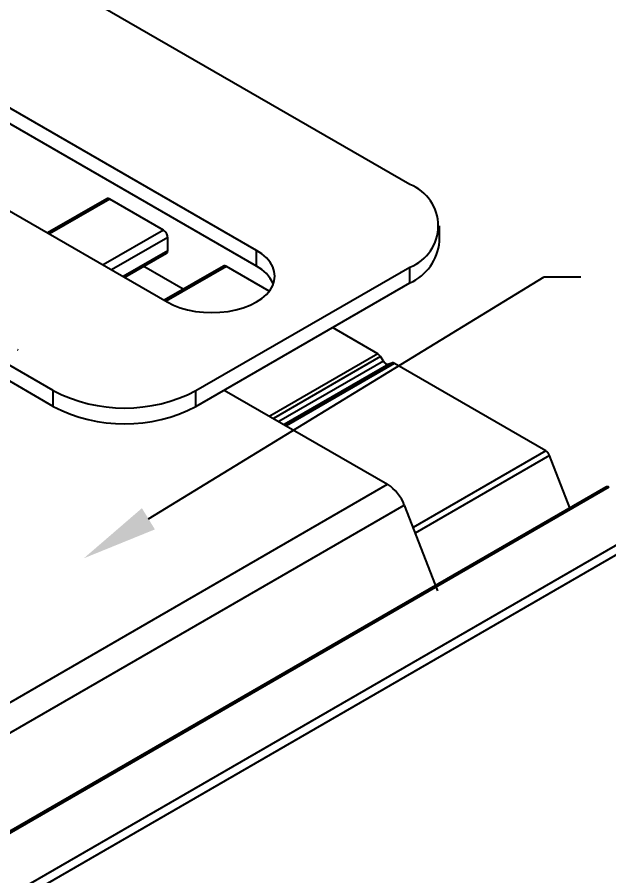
# Model space of a CAD drawing. Extents: x -0.54 to 6.36, y -7.35 to 0.
# Drawn here: x 2.52 to 3.986, y -4.712 to -2.585 of the extents above; entities that cross this region are included whole.
import ezdxf
from ezdxf import colors
from ezdxf.entities.mleader import LeaderData, LeaderLine
from ezdxf.math import Vec2, Vec3

# ---------------------------------------------------------------- set-up
doc = ezdxf.new("R2010")
doc.units = 0
doc.header["$LTSCALE"] = 0.5
doc.header["$MEASUREMENT"] = 0
for name, color, linetype in [('End Cap', 92, 'CONTINUOUS'), ('FAB DWG', 221, 'CONTINUOUS'), ('Housing', 150, 'CONTINUOUS'), ('Mounting', 4, 'CONTINUOUS')]:
    doc.layers.add(name, color=color, linetype=linetype)
doc.styles.add('LSAD_Standard', font='arial.ttf')

msp = doc.modelspace()

# ---------------------------------------------------------------- linework, layer by layer
at = {"layer": 'End Cap', "linetype": 'Continuous', "transparency": 16777216}
msp.add_arc((3.4653, -3.209), 0.00905, 300.3583, 311.8409, dxfattribs=at)
at = {"layer": 'Housing', "linetype": 'Continuous', "transparency": 16777216}
for p, q in [((2.7419, -3.0346), (2.5955, -3.119)), ((2.7494, -3.0353), (2.5999, -3.1216)), ((2.8823, -3.1121), (2.7329, -3.1984)), ((2.893, -3.1304), (2.7541, -3.2106)), ((2.893, -3.1631), (2.7824, -3.2269)), ((2.8898, -3.17), (2.7867, -3.2295)), ((3.8299, -3.6591), (3.5008, -3.8491)), ((3.8391, -3.6705), (3.5061, -3.8627)), ((3.9785, -3.7485), (1.9877, -4.898)), ((3.986, -3.7492), (1.9952, -4.8986)), ((4.119, -3.826), (2.1282, -4.9754)), ((4.1295, -3.8444), (2.1389, -4.9936))]:
    msp.add_line(p, q, dxfattribs=at)
at = {"layer": 'Housing', "transparency": 16777216}
for p, q in [((2.8823, -3.1121), (2.7494, -3.0353)), ((2.893, -3.1631), (2.893, -3.1304)), ((2.9315, -3.2588), (2.8337, -3.2024)), ((3.031, -3.2014), (2.8846, -3.2859)), ((3.0385, -3.2022), (2.889, -3.2885)), ((3.1443, -3.2633), (3.0385, -3.2022)), ((3.4135, -3.4187), (3.301, -3.3537)), ((3.4135, -3.4187), (3.1457, -3.5732)), ((3.4203, -3.4255), (3.155, -3.5786)), ((3.4274, -3.4364), (3.168, -3.5861)), ((3.441, -3.4443), (3.1817, -3.594)), ((3.4481, -3.4415), (3.1828, -3.5946)), ((3.4549, -3.4426), (3.1871, -3.5972)), ((3.4274, -3.4364), (3.4203, -3.4255)), ((3.4481, -3.4415), (3.441, -3.4443)), ((3.8299, -3.6591), (3.4549, -3.4426)), ((3.8893, -3.7999), (3.8391, -3.6705))]:
    msp.add_line(p, q, dxfattribs=at)
for centre, radius, start, end in [((2.8679, -3.1326), 0.0253, 21.1865, 38.8138), ((3.0341, -3.2084), 0.00758, 54.5342, 114.156), ((3.4024, -3.4365), 0.021, 31.8162, 58.3216), ((3.4396, -3.431), 0.0134, 203.9932, 276.0122), ((3.4504, -3.4492), 0.00802, 55.5987, 106.5586), ((3.8175, -3.6784), 0.023, 20.2267, 57.3624), ((3.9816, -3.7554), 0.00754, 54.3837, 114.3065)]:
    msp.add_arc(centre, radius, start, end, dxfattribs=at)
for points, knots in [([(2.7494, -3.0353), (2.7488, -3.0349), (2.7474, -3.0343), (2.7454, -3.0338), (2.7435, -3.0339), (2.7424, -3.0343), (2.7419, -3.0346)], [0, 0, 0, 0, 0.288115, 0.54822, 0.782232, 1, 1, 1, 1]), ([(2.8876, -3.1168), (2.8873, -3.1163), (2.8857, -3.1145), (2.8839, -3.1129), (2.8823, -3.1121)], [0, 0, 0, 0, 0.266923, 1, 1, 1, 1]), ([(2.893, -3.1304), (2.893, -3.1299), (2.8928, -3.1275), (2.8922, -3.1252), (2.8915, -3.1235)], [0, 0, 0, 0, 0.231066, 1, 1, 1, 1]), ([(2.8898, -3.17), (2.8903, -3.1697), (2.8913, -3.1689), (2.8922, -3.1673), (2.8928, -3.1653), (2.893, -3.1638), (2.893, -3.1631)], [0, 0, 0, 0, 0.217767, 0.451778, 0.711884, 1, 1, 1, 1])]:
    msp.add_open_spline(points, degree=3, knots=knots, dxfattribs=at)
at = {"layer": 'Mounting', "linetype": 'Continuous', "lineweight": 25, "transparency": 16777216}
for p, q in [((3.4933, -2.9995), (2.5381, -2.4481)), ((3.1126, -3.1625), (2.2729, -2.6777)), ((3.1126, -3.2015), (2.2729, -2.7167)), ((2.052, -2.8053), (2.8916, -3.29)), ((2.6094, -3.5098), (1.4844, -2.8603)), ((2.6094, -3.5488), (1.4844, -2.8994)), ((3.5665, -3.1406), (3.5665, -3.1016)), ((3.1126, -3.2015), (3.1126, -3.1625)), ((2.963, -3.5098), (3.4933, -3.2036)), ((3.4933, -3.2427), (3.4933, -3.2036)), ((2.963, -3.5488), (3.4933, -3.2427)), ((2.5211, -3.408), (2.5226, -3.4088)), ((3.0332, -3.5083), (3.4377, -3.7418)), ((2.6094, -3.5488), (2.6094, -3.5098)), ((2.963, -3.5488), (2.963, -3.5098)), ((2.0235, -4.5582), (3.4377, -3.7418)), ((2.065, -4.6099), (3.4792, -3.7935)), ((3.4792, -3.7935), (3.5614, -4.0053))]:
    msp.add_line(p, q, dxfattribs=at)
at = {"layer": 'Mounting', "linetype": 'Continuous', "lineweight": 25, "transparency": 16777216, "flags": 128}
msp.add_lwpolyline([(2.8916, -3.29), (2.907, -3.2978), (2.924, -3.3044), (2.9423, -3.3096), (2.9617, -3.3134), (2.9817, -3.3157), (3.0021, -3.3164), (3.0225, -3.3157), (3.0426, -3.3134), (3.0619, -3.3096), (3.0803, -3.3044), (3.0972, -3.2978), (3.1126, -3.29), (3.1261, -3.2812), (3.1374, -3.2713), (3.1465, -3.2608), (3.1531, -3.2496), (3.157, -3.238), (3.1584, -3.2262), (3.157, -3.2145), (3.1531, -3.2029), (3.1465, -3.1917), (3.1374, -3.1811), (3.1261, -3.1713), (3.1126, -3.1625)], dxfattribs=at)
at = {"layer": 'Mounting', "linetype": 'Continuous', "lineweight": 25, "transparency": 16777216}
for centre, radius, start, end in [((3.4539, -3.1016), 0.1094, 291.1173, 68.8827), ((3.4427, -3.1291), 0.1244, 294.0092, 354.6707), ((3.071, -3.2832), 0.0917, 24.08, 62.9968), ((2.7862, -3.1698), 0.3832, 242.5284, 297.4716), ((2.7862, -3.2088), 0.3832, 242.5284, 297.4716), ((3.3816, -3.8294), 0.1041, 20.2271, 57.362)]:
    msp.add_arc(centre, radius, start, end, dxfattribs=at)

# ---------------------------------------------------------------- leaders
at = {"layer": 'FAB DWG', "ltscale": 0.5, "transparency": 16777216}
ml = msp.add_multileader_mtext('Standard', dxfattribs=at)
ml.set_content('\\A1;BK01221', color=256, style='LSAD_Standard')
ml.set_leader_properties()
ml.build(insert=Vec2(0, 0))
ml.multileader.update_dxf_attribs({"text_left_attachment_type": 2, "dogleg_length": 0.36, "arrow_head_size": 0.1875})
ctx = ml.context
ctx.base_point, ctx.char_height, ctx.arrow_head_size, ctx.landing_gap_size, ctx.plane_origin = Vec3(3.9167, -3.2279), 0.1875, 0.1875, 0.09, Vec3(4.6237, 13.523)
ctx.left_attachment = 2
notes = []
notes.append((ctx, [(1, (1, 1, 0), (3.8256, -3.2279), (1, 0), 0.0912, [(0, [(2.6852, -3.925)], 0, [])])]))
ctx.mtext.insert, ctx.mtext.width, ctx.mtext.defined_height, ctx.mtext.flow_direction = Vec3(4.0067, -3.1322), 2.351815, 0.6491, 5
for ctx, leaders in notes:
    for number, flags, end, landing, length, lines in leaders:
        leader = LeaderData()
        leader.index, (leader.has_last_leader_line, leader.has_dogleg_vector, leader.attachment_direction) = number, flags
        leader.last_leader_point, leader.dogleg_vector, leader.dogleg_length = Vec3(end), Vec3(landing), length
        for number, points, colour, breaks in lines:
            line = LeaderLine()
            line.index, line.vertices, line.color, line.breaks = number, Vec3.list(points), colors.encode_raw_color(colour), breaks
            leader.lines.append(line)
        ctx.leaders.append(leader)

doc.saveas('drawing.dxf')
